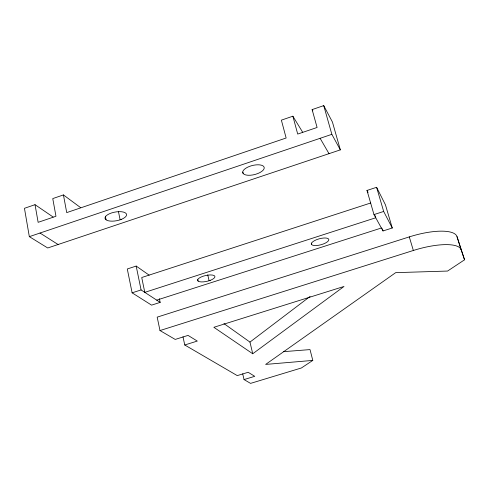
<?xml version="1.0" encoding="UTF-8"?>
<svg xmlns="http://www.w3.org/2000/svg" width="489" height="489" viewBox="0 0 489 489"><rect width="100%" height="100%" fill="white"/><g stroke="black" fill="none" stroke-linecap="round" stroke-linejoin="round"><path stroke-width="0.73" d="M252.734 353.761L213.858 327.3L344.03 286.45L252.734 353.761L249.965 342.098L310.099 296.444M283.455 351.67L310.026 349.598L312.795 360.411L301.377 367.985L250.576 383.382L244.048 379.574L242.703 373.798M182.984 336.799L184.756 344.989L197.293 341.071L188.045 335.399L175.215 339.427L159.989 330.546L157.183 317.141L409.287 236.896A43.356 13.521 -16.7 0 1 456.983 236.56L464.55 259.8L447.582 271.053L395.68 272.654L265.643 364.421L312.795 360.411M35.031 204.671L24.45 208.302L29.328 236.645L47.733 247.984L340.344 149.866L332.428 122.018L323.73 105.618L312.123 109.603L317.098 127.476L297.709 134.065L292.868 116.205L281.377 120.153L286.138 138.002L66.724 212.611L63.436 194.928L52.757 198.589L55.972 216.266L38.136 222.33L35.031 204.671L53.105 217.006M29.328 236.645L331.854 134.334L340.344 149.866M149.151 275.148L136.174 266.065L127.287 268.981L132.116 292.832L151.572 305.136L160.166 302.385L159.39 298.687M367.001 190.441L376.597 187.299L385.442 204.818L392.264 227.996L383.015 230.955L373.987 214.585L367.001 190.441L368.076 192.446M370.68 202.996L141.724 277.514L144.793 292.355L375.748 217.776L375.124 215.631M132.116 292.832L141.083 289.934L160.166 302.385M373.987 214.585L383.669 211.456L392.264 227.996M156.718 300.136L381.389 228.002M159.989 330.546L413.352 250.478A43.545 13.044 -16.6 0 1 461.127 249.708L464.55 259.8M244.048 379.574L254.751 376.322L248.167 372.282L237.251 375.607L184.756 344.989M40.019 233.027L58.087 244.512M223.931 323.584L249.965 342.098M63.436 194.928L80.63 207.648M292.868 116.205L302.612 132.158M320.118 138.308L329.005 153.668M312.123 109.603L312.85 110.899M456.983 236.56L461.127 249.708M409.287 236.896L413.352 250.478M376.597 187.299L383.669 211.456M382.386 228.785L383.015 230.955M323.73 105.618L331.854 134.334M311.273 243.119L311.646 244.524M242.856 172.134L243.204 173.546M207.752 274.879L209.084 280.717M197.807 279.604L198.143 281.071M136.174 266.065L141.083 289.934M118.442 211.554L120.123 219.787M105.343 216.211L106.04 219.732M121.541 219.298L119.004 220.172A10.954 4.401 -10.4 0 1 106.718 220.221L105.514 219.353A10.954 4.401 -10.4 0 1 111.254 213.051A10.954 4.401 -10.4 0 1 124.976 212.642L126.138 213.528A10.954 4.401 -10.4 0 1 121.541 219.298M210.27 280.331L208.155 281.022A8.881 2.977 -12.7 0 1 198.589 281.395L197.788 280.814A8.881 2.977 -12.7 0 1 203.247 276.181A8.881 2.977 -12.7 0 1 213.974 275.503L214.738 276.096A8.881 2.977 -12.7 0 1 210.27 280.331M243.247 173.638L242.709 172.519A11.051 4.664 -14 0 1 251.511 165.74A11.051 4.664 -14 0 1 263.76 166.529L264.243 167.66A11.051 4.664 -14 0 1 255.429 174.341A11.051 4.664 -14 0 1 243.247 173.638M311.67 244.586L311.377 243.828A9.01 3.099 -15.1 0 1 319.054 238.852A9.01 3.099 -15.1 0 1 328.59 239.005L328.846 239.775A9.01 3.099 -15.1 0 1 321.169 244.696A9.01 3.099 -15.1 0 1 311.67 244.586"/></g></svg>
